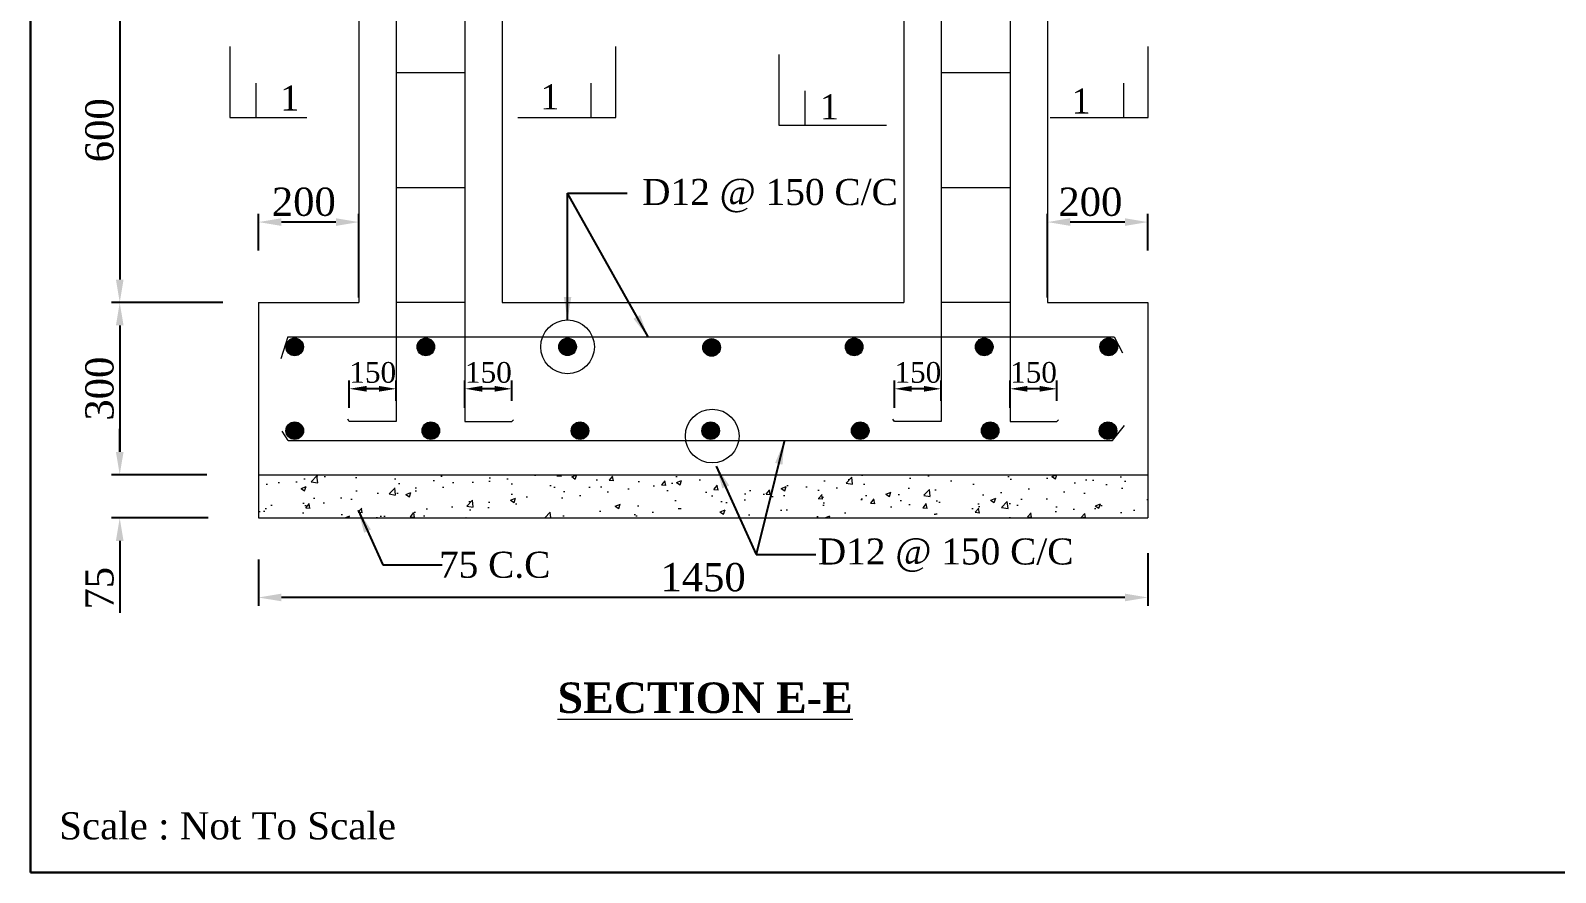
# Model space of a CAD drawing. Header units: metres. Extents: x -1354 to 3686, y -9962 to -7697.
# Drawn here: x 1654.4 to 1720.9, y -9051.4 to -9014.7 of the extents above; entities that cross this region are included whole.
import ezdxf

# ---------------------------------------------------------------- set-up
doc = ezdxf.new("R2010")
doc.units = ezdxf.units.M
doc.layers.add('Blocks', color=11, linetype='Continuous', lineweight=9)
doc.layers.add('LINE', color=7, linetype='Continuous')
doc.styles.get("Standard").update_dxf_attribs({"font": 'times.ttf'})
doc.styles.add('TIMES', font='ARIALN.TTF')
doc.dimstyles.get("Standard").update_dxf_attribs({"dimtxt": 0.5, "dimasz": 0.4075, "dimexe": 0.364, "dimexo": 0.219, "dimgap": 0.09, "dimtad": 0, "dimdec": 0, "dimlfac": 1000, "dimzin": 0, "dimdsep": 46, "dimtxsty": 'Standard', "dimcen": 0.09, "dimadec": 0, "dimazin": 0, "dimtfac": 1, "dimtdec": 0, "dimtofl": 0, "dimtmove": 0, "dimatfit": 3, "dimfxl": 1, "dimtolj": 1, "dimtzin": 0, "dimarcsym": 0})
pattern_1 = [(50, (-280.714, -8512.6778), (2.2773084, -0.1992386), [0.238125, -2.619375]), (355, (-280.714, -8512.6778), (-0.4405353, 2.388208), [0.1905, -2.0955]), (100.451, (-280.5242, -8512.6944), (1.8367813, 2.1889586), [0.202375, -2.226125]), (46.1842, (-280.714, -8512.0428), (3.388488, -0.525529), [0.3571875, -3.9290625]), (96.6356, (-280.4316, -8512.0866), (2.967553, 3.0928194), [0.3035625, -3.3391875]), (351.184, (-280.714, -8512.0428), (2.9675576, 3.092814), [0.28575, -3.14325]), (21, (-280.3965, -8512.2015), (1.895186, -1.278319), [0.238125, -2.619375]), (326, (-280.3965, -8512.2015), (0.7725254, 2.3023496), [0.1905, -2.0955]), (71.4514, (-280.2385, -8512.308), (2.6677061, 1.0240357), [0.202375, -2.226125]), (37.5, (-280.714, -8512.6778), (0.03860754, 1.056938), [0, -2.0701, 0, -2.12725, 0, -2.1034375]), (7.5, (-280.714, -8512.6778), (0.8352458, 1.2522572), [0, -1.21285, 0, -2.022475, 0, -0.8016875]), (327.5, (-281.422, -8512.6778), (1.69488244, -0.0716093), [0, -0.79375, 0, -2.4765, 0, -3.286125]), (317.5, (-281.7395, -8512.6778), (1.8516148, 0.3178311), [0, -1.031875, 0, -1.64465, 0, -2.333625])]

# ---------------------------------------------------------------- blocks, each defined once
blk = doc.blocks.new('*D371')
at = {"layer": 'Blocks', "color": 0, "linetype": 'ByBlock', "lineweight": -2, "ltscale": 0.5}
for p, q in [((1662.8, -9026.547), (1657.949, -9026.547)), ((1658.313, -9027.547), (1658.313, -9033.047)), ((1662.108, -9034.047), (1657.949, -9034.047))]:
    blk.add_line(p, q, dxfattribs=at)
at = {"layer": 'Blocks', "color": 0, "linetype": 'ByBlock', "lineweight": -3, "ltscale": 0.5}
for points in [[(1658.147, -9027.547), (1658.48, -9027.547), (1658.313, -9026.547)], [(1658.147, -9033.047), (1658.48, -9033.047), (1658.313, -9034.047)]]:
    blk.add_solid(points, dxfattribs=at)
at = {"layer": 'Defpoints', "color": 0, "linetype": 'ByBlock', "lineweight": -3, "ltscale": 0.5}
for p in [(1663.019, -9026.547), (1658.313, -9034.047), (1662.327, -9034.047)]:
    blk.add_point(p, dxfattribs=at)
at = {"layer": 'Blocks', "color": 0, "linetype": 'ByBlock', "lineweight": 13, "ltscale": 0.5, "insert": (1657.438, -9030.297), "char_height": 1.23, "attachment_point": 5, "rotation": 90}
blk.add_mtext('\\A1;{\\fTimes New Roman|b0|i0|c0|p18;300}', dxfattribs=at)
blk = doc.blocks.new('*D372')
at = {"layer": 'Blocks', "color": 0, "linetype": 'ByBlock', "lineweight": -2, "ltscale": 0.5}
for p, q in [((1665.592, -9011.547), (1657.949, -9011.547)), ((1658.313, -9012.547), (1658.313, -9025.547)), ((1662.8, -9026.547), (1657.949, -9026.547))]:
    blk.add_line(p, q, dxfattribs=at)
at = {"layer": 'Blocks', "color": 0, "linetype": 'ByBlock', "lineweight": -3, "ltscale": 0.5}
for points in [[(1658.147, -9012.547), (1658.48, -9012.547), (1658.313, -9011.547)], [(1658.147, -9025.547), (1658.48, -9025.547), (1658.313, -9026.547)]]:
    blk.add_solid(points, dxfattribs=at)
at = {"layer": 'Defpoints', "color": 0, "linetype": 'ByBlock', "lineweight": -3, "ltscale": 0.5}
for p in [(1665.811, -9011.547), (1658.313, -9026.547), (1663.019, -9026.547)]:
    blk.add_point(p, dxfattribs=at)
at = {"layer": 'Blocks', "color": 0, "linetype": 'ByBlock', "lineweight": 13, "ltscale": 0.5, "insert": (1657.438, -9019.047), "char_height": 1.23, "attachment_point": 5, "rotation": 90}
blk.add_mtext('\\A1;{\\fTimes New Roman|b0|i0|c0|p18;600}', dxfattribs=at)
blk = doc.blocks.new('*D375')
at = {"layer": 'Blocks', "color": 0, "linetype": 'ByBlock', "lineweight": -2, "ltscale": 0.5}
for p, q in [((1658.313, -9033.047), (1658.313, -9032.047)), ((1661.552, -9034.047), (1657.949, -9034.047)), ((1662.171, -9035.922), (1657.949, -9035.922)), ((1658.313, -9036.922), (1658.313, -9040.051))]:
    blk.add_line(p, q, dxfattribs=at)
at = {"layer": 'Blocks', "color": 0, "linetype": 'ByBlock', "lineweight": -3, "ltscale": 0.5}
for points in [[(1658.147, -9033.047), (1658.48, -9033.047), (1658.313, -9034.047)], [(1658.147, -9036.922), (1658.48, -9036.922), (1658.313, -9035.922)]]:
    blk.add_solid(points, dxfattribs=at)
at = {"layer": 'Defpoints', "color": 0, "linetype": 'ByBlock', "lineweight": -3, "ltscale": 0.5}
for p in [(1661.771, -9034.047), (1658.313, -9035.922), (1662.39, -9035.922)]:
    blk.add_point(p, dxfattribs=at)
at = {"layer": 'Blocks', "color": 0, "linetype": 'ByBlock', "lineweight": 13, "ltscale": 0.5, "insert": (1657.436, -9038.986), "char_height": 1.23, "attachment_point": 5, "rotation": 90}
blk.add_mtext('\\A1;{\\fTimes New Roman|b0|i0|c0|p18;75}', dxfattribs=at)
blk = doc.blocks.new('*D376')
at = {"layer": 'Blocks', "color": 0, "linetype": 'ByBlock', "lineweight": -2, "ltscale": 0.5}
for p, q in [((1664.356, -9037.739), (1664.356, -9039.752)), ((1703.106, -9037.465), (1703.106, -9039.752)), ((1702.106, -9039.388), (1665.356, -9039.388))]:
    blk.add_line(p, q, dxfattribs=at)
at = {"layer": 'Blocks', "color": 0, "linetype": 'ByBlock', "lineweight": -3, "ltscale": 0.5}
for points in [[(1665.356, -9039.221), (1665.356, -9039.554), (1664.356, -9039.388)], [(1702.106, -9039.221), (1702.106, -9039.554), (1703.106, -9039.388)]]:
    blk.add_solid(points, dxfattribs=at)
at = {"layer": 'Defpoints', "color": 0, "linetype": 'ByBlock', "lineweight": -3, "ltscale": 0.5}
for p in [(1664.356, -9037.52), (1703.106, -9037.246), (1664.356, -9039.388)]:
    blk.add_point(p, dxfattribs=at)
at = {"layer": 'Blocks', "color": 0, "linetype": 'ByBlock', "lineweight": 13, "ltscale": 0.5, "insert": (1683.731, -9038.512), "char_height": 1.23, "attachment_point": 5}
blk.add_mtext('\\A1;1450', dxfattribs=at)
blk = doc.blocks.new('*D377')
at = {"layer": 'Blocks', "color": 0, "linetype": 'ByBlock', "lineweight": -2, "ltscale": 0.5}
for p, q in [((1664.356, -9024.285), (1664.356, -9022.681)), ((1667.731, -9023.045), (1665.356, -9023.045)), ((1668.731, -9026.328), (1668.731, -9022.681))]:
    blk.add_line(p, q, dxfattribs=at)
at = {"layer": 'Blocks', "color": 0, "linetype": 'ByBlock', "lineweight": -3, "ltscale": 0.5}
for points in [[(1665.356, -9022.878), (1665.356, -9023.212), (1664.356, -9023.045)], [(1667.731, -9022.878), (1667.731, -9023.212), (1668.731, -9023.045)]]:
    blk.add_solid(points, dxfattribs=at)
at = {"layer": 'Defpoints', "color": 0, "linetype": 'ByBlock', "lineweight": -3, "ltscale": 0.5}
for p in [(1664.356, -9023.045), (1664.356, -9024.504), (1668.731, -9026.547)]:
    blk.add_point(p, dxfattribs=at)
at = {"layer": 'Blocks', "color": 0, "linetype": 'ByBlock', "lineweight": 13, "ltscale": 0.5, "insert": (1666.334, -9022.169), "char_height": 1.23, "attachment_point": 5}
blk.add_mtext('\\A1;{\\fTimes New Roman|b0|i0|c0|p18;200}', dxfattribs=at)
blk = doc.blocks.new('*D378')
at = {"layer": 'Blocks', "color": 0, "linetype": 'ByBlock', "lineweight": -2, "ltscale": 0.5}
for p, q in [((1698.731, -9026.328), (1698.731, -9022.681)), ((1702.106, -9023.045), (1699.731, -9023.045)), ((1703.106, -9024.285), (1703.106, -9022.681))]:
    blk.add_line(p, q, dxfattribs=at)
at = {"layer": 'Blocks', "color": 0, "linetype": 'ByBlock', "lineweight": -3, "ltscale": 0.5}
for points in [[(1699.731, -9022.878), (1699.731, -9023.212), (1698.731, -9023.045)], [(1702.106, -9022.878), (1702.106, -9023.212), (1703.106, -9023.045)]]:
    blk.add_solid(points, dxfattribs=at)
at = {"layer": 'Defpoints', "color": 0, "linetype": 'ByBlock', "lineweight": -3, "ltscale": 0.5}
for p in [(1698.731, -9023.045), (1703.106, -9024.504), (1698.731, -9026.547)]:
    blk.add_point(p, dxfattribs=at)
at = {"layer": 'Blocks', "color": 0, "linetype": 'ByBlock', "lineweight": 13, "ltscale": 0.5, "insert": (1700.606, -9022.169), "char_height": 1.23, "attachment_point": 5}
blk.add_mtext('\\A1;{\\fTimes New Roman|b0|i0|c0|p18;200}', dxfattribs=at)
blk = doc.blocks.new('*D392')
at = {"layer": 'Blocks', "color": 0, "linetype": 'ByBlock', "lineweight": -2, "ltscale": 0.5}
for p, q in [((1697.106, -9031.134), (1697.106, -9029.939)), ((1698.395, -9030.303), (1697.856, -9030.303)), ((1699.145, -9030.829), (1699.145, -9029.939))]:
    blk.add_line(p, q, dxfattribs=at)
at = {"layer": 'Blocks', "color": 0, "linetype": 'ByBlock', "lineweight": -3, "ltscale": 0.5}
for points in [[(1697.856, -9030.178), (1697.856, -9030.428), (1697.106, -9030.303)], [(1698.395, -9030.178), (1698.395, -9030.428), (1699.145, -9030.303)]]:
    blk.add_solid(points, dxfattribs=at)
at = {"layer": 'Defpoints', "color": 0, "linetype": 'ByBlock', "lineweight": -3, "ltscale": 0.5}
for p in [(1697.106, -9030.303), (1699.145, -9031.048), (1697.106, -9031.353)]:
    blk.add_point(p, dxfattribs=at)
at = {"layer": 'Blocks', "color": 0, "linetype": 'ByBlock', "lineweight": 13, "ltscale": 0.5, "insert": (1698.126, -9029.596), "char_height": 0.9, "attachment_point": 5}
blk.add_mtext('\\A1;150', dxfattribs=at)
blk = doc.blocks.new('*D393')
at = {"layer": 'Blocks', "color": 0, "linetype": 'ByBlock', "lineweight": -2, "ltscale": 0.5}
for p, q in [((1692.067, -9031.134), (1692.067, -9029.939)), ((1693.356, -9030.303), (1692.817, -9030.303)), ((1694.106, -9030.829), (1694.106, -9029.939))]:
    blk.add_line(p, q, dxfattribs=at)
at = {"layer": 'Blocks', "color": 0, "linetype": 'ByBlock', "lineweight": -3, "ltscale": 0.5}
for points in [[(1692.817, -9030.178), (1692.817, -9030.428), (1692.067, -9030.303)], [(1693.356, -9030.178), (1693.356, -9030.428), (1694.106, -9030.303)]]:
    blk.add_solid(points, dxfattribs=at)
at = {"layer": 'Defpoints', "color": 0, "linetype": 'ByBlock', "lineweight": -3, "ltscale": 0.5}
for p in [(1692.067, -9030.303), (1694.106, -9031.048), (1692.067, -9031.353)]:
    blk.add_point(p, dxfattribs=at)
at = {"layer": 'Blocks', "color": 0, "linetype": 'ByBlock', "lineweight": 13, "ltscale": 0.5, "insert": (1693.087, -9029.596), "char_height": 0.9, "attachment_point": 5}
blk.add_mtext('\\A1;150', dxfattribs=at)
blk = doc.blocks.new('*D394')
at = {"layer": 'Blocks', "color": 0, "linetype": 'ByBlock', "lineweight": -2, "ltscale": 0.5}
for p, q in [((1673.356, -9031.134), (1673.356, -9029.939)), ((1674.645, -9030.303), (1674.106, -9030.303)), ((1675.395, -9030.829), (1675.395, -9029.939))]:
    blk.add_line(p, q, dxfattribs=at)
at = {"layer": 'Blocks', "color": 0, "linetype": 'ByBlock', "lineweight": -3, "ltscale": 0.5}
for points in [[(1674.106, -9030.178), (1674.106, -9030.428), (1673.356, -9030.303)], [(1674.645, -9030.178), (1674.645, -9030.428), (1675.395, -9030.303)]]:
    blk.add_solid(points, dxfattribs=at)
at = {"layer": 'Defpoints', "color": 0, "linetype": 'ByBlock', "lineweight": -3, "ltscale": 0.5}
for p in [(1673.356, -9030.303), (1675.395, -9031.048), (1673.356, -9031.353)]:
    blk.add_point(p, dxfattribs=at)
at = {"layer": 'Blocks', "color": 0, "linetype": 'ByBlock', "lineweight": 13, "ltscale": 0.5, "insert": (1674.376, -9029.596), "char_height": 0.9, "attachment_point": 5}
blk.add_mtext('\\A1;150', dxfattribs=at)
blk = doc.blocks.new('*D395')
at = {"layer": 'Blocks', "color": 0, "linetype": 'ByBlock', "lineweight": -2, "ltscale": 0.5}
for p, q in [((1668.317, -9031.134), (1668.317, -9029.939)), ((1669.606, -9030.303), (1669.067, -9030.303)), ((1670.356, -9030.829), (1670.356, -9029.939))]:
    blk.add_line(p, q, dxfattribs=at)
at = {"layer": 'Blocks', "color": 0, "linetype": 'ByBlock', "lineweight": -3, "ltscale": 0.5}
for points in [[(1669.067, -9030.178), (1669.067, -9030.428), (1668.317, -9030.303)], [(1669.606, -9030.178), (1669.606, -9030.428), (1670.356, -9030.303)]]:
    blk.add_solid(points, dxfattribs=at)
at = {"layer": 'Defpoints', "color": 0, "linetype": 'ByBlock', "lineweight": -3, "ltscale": 0.5}
for p in [(1668.317, -9030.303), (1670.356, -9031.048), (1668.317, -9031.353)]:
    blk.add_point(p, dxfattribs=at)
at = {"layer": 'Blocks', "color": 0, "linetype": 'ByBlock', "lineweight": 13, "ltscale": 0.5, "insert": (1669.337, -9029.596), "char_height": 0.9, "attachment_point": 5}
blk.add_mtext('\\A1;150', dxfattribs=at)
blk = doc.blocks.new('*D244')
at = {"layer": 'Blocks', "color": 0, "linetype": 'ByBlock', "lineweight": -2, "ltscale": 0.5}
for p, q in [((1662.8, -9026.547), (1657.949, -9026.547)), ((1658.313, -9027.547), (1658.313, -9033.047)), ((1662.108, -9034.047), (1657.949, -9034.047))]:
    blk.add_line(p, q, dxfattribs=at)
at = {"layer": 'Blocks', "color": 0, "linetype": 'ByBlock', "lineweight": -3, "ltscale": 0.5}
for points in [[(1658.147, -9027.547), (1658.48, -9027.547), (1658.313, -9026.547)], [(1658.147, -9033.047), (1658.48, -9033.047), (1658.313, -9034.047)]]:
    blk.add_solid(points, dxfattribs=at)
at = {"layer": 'Defpoints', "color": 0, "linetype": 'ByBlock', "lineweight": -3, "ltscale": 0.5}
for p in [(1663.019, -9026.547), (1658.313, -9034.047), (1662.327, -9034.047)]:
    blk.add_point(p, dxfattribs=at)
at = {"layer": 'Blocks', "color": 0, "linetype": 'ByBlock', "lineweight": 13, "ltscale": 0.5, "insert": (1657.438, -9030.297), "char_height": 1.23, "attachment_point": 5, "rotation": 90}
blk.add_mtext('\\A1;{\\fTimes New Roman|b0|i0|c0|p18;300}', dxfattribs=at)
blk = doc.blocks.new('*D245')
at = {"layer": 'Blocks', "color": 0, "linetype": 'ByBlock', "lineweight": -2, "ltscale": 0.5}
for p, q in [((1665.592, -9011.547), (1657.949, -9011.547)), ((1658.313, -9012.547), (1658.313, -9025.547)), ((1662.8, -9026.547), (1657.949, -9026.547))]:
    blk.add_line(p, q, dxfattribs=at)
at = {"layer": 'Blocks', "color": 0, "linetype": 'ByBlock', "lineweight": -3, "ltscale": 0.5}
for points in [[(1658.147, -9012.547), (1658.48, -9012.547), (1658.313, -9011.547)], [(1658.147, -9025.547), (1658.48, -9025.547), (1658.313, -9026.547)]]:
    blk.add_solid(points, dxfattribs=at)
at = {"layer": 'Defpoints', "color": 0, "linetype": 'ByBlock', "lineweight": -3, "ltscale": 0.5}
for p in [(1665.811, -9011.547), (1658.313, -9026.547), (1663.019, -9026.547)]:
    blk.add_point(p, dxfattribs=at)
at = {"layer": 'Blocks', "color": 0, "linetype": 'ByBlock', "lineweight": 13, "ltscale": 0.5, "insert": (1657.438, -9019.047), "char_height": 1.23, "attachment_point": 5, "rotation": 90}
blk.add_mtext('\\A1;{\\fTimes New Roman|b0|i0|c0|p18;600}', dxfattribs=at)
blk = doc.blocks.new('*D248')
at = {"layer": 'Blocks', "color": 0, "linetype": 'ByBlock', "lineweight": -2, "ltscale": 0.5}
for p, q in [((1658.313, -9033.047), (1658.313, -9032.047)), ((1661.552, -9034.047), (1657.949, -9034.047)), ((1662.171, -9035.922), (1657.949, -9035.922)), ((1658.313, -9036.922), (1658.313, -9040.051))]:
    blk.add_line(p, q, dxfattribs=at)
at = {"layer": 'Blocks', "color": 0, "linetype": 'ByBlock', "lineweight": -3, "ltscale": 0.5}
for points in [[(1658.147, -9033.047), (1658.48, -9033.047), (1658.313, -9034.047)], [(1658.147, -9036.922), (1658.48, -9036.922), (1658.313, -9035.922)]]:
    blk.add_solid(points, dxfattribs=at)
at = {"layer": 'Defpoints', "color": 0, "linetype": 'ByBlock', "lineweight": -3, "ltscale": 0.5}
for p in [(1661.771, -9034.047), (1658.313, -9035.922), (1662.39, -9035.922)]:
    blk.add_point(p, dxfattribs=at)
at = {"layer": 'Blocks', "color": 0, "linetype": 'ByBlock', "lineweight": 13, "ltscale": 0.5, "insert": (1657.436, -9038.986), "char_height": 1.23, "attachment_point": 5, "rotation": 90}
blk.add_mtext('\\A1;{\\fTimes New Roman|b0|i0|c0|p18;75}', dxfattribs=at)
blk = doc.blocks.new('*D249')
at = {"layer": 'Blocks', "color": 0, "linetype": 'ByBlock', "lineweight": -2, "ltscale": 0.5}
for p, q in [((1664.356, -9037.739), (1664.356, -9039.752)), ((1703.106, -9037.465), (1703.106, -9039.752)), ((1702.106, -9039.388), (1665.356, -9039.388))]:
    blk.add_line(p, q, dxfattribs=at)
at = {"layer": 'Blocks', "color": 0, "linetype": 'ByBlock', "lineweight": -3, "ltscale": 0.5}
for points in [[(1665.356, -9039.221), (1665.356, -9039.554), (1664.356, -9039.388)], [(1702.106, -9039.221), (1702.106, -9039.554), (1703.106, -9039.388)]]:
    blk.add_solid(points, dxfattribs=at)
at = {"layer": 'Defpoints', "color": 0, "linetype": 'ByBlock', "lineweight": -3, "ltscale": 0.5}
for p in [(1664.356, -9037.52), (1703.106, -9037.246), (1664.356, -9039.388)]:
    blk.add_point(p, dxfattribs=at)
at = {"layer": 'Blocks', "color": 0, "linetype": 'ByBlock', "lineweight": 13, "ltscale": 0.5, "insert": (1683.731, -9038.512), "char_height": 1.23, "attachment_point": 5}
blk.add_mtext('\\A1;1450', dxfattribs=at)
blk = doc.blocks.new('*D250')
at = {"layer": 'Blocks', "color": 0, "linetype": 'ByBlock', "lineweight": -2, "ltscale": 0.5}
for p, q in [((1664.356, -9024.285), (1664.356, -9022.681)), ((1667.731, -9023.045), (1665.356, -9023.045)), ((1668.731, -9026.328), (1668.731, -9022.681))]:
    blk.add_line(p, q, dxfattribs=at)
at = {"layer": 'Blocks', "color": 0, "linetype": 'ByBlock', "lineweight": -3, "ltscale": 0.5}
for points in [[(1665.356, -9022.878), (1665.356, -9023.212), (1664.356, -9023.045)], [(1667.731, -9022.878), (1667.731, -9023.212), (1668.731, -9023.045)]]:
    blk.add_solid(points, dxfattribs=at)
at = {"layer": 'Defpoints', "color": 0, "linetype": 'ByBlock', "lineweight": -3, "ltscale": 0.5}
for p in [(1664.356, -9023.045), (1664.356, -9024.504), (1668.731, -9026.547)]:
    blk.add_point(p, dxfattribs=at)
at = {"layer": 'Blocks', "color": 0, "linetype": 'ByBlock', "lineweight": 13, "ltscale": 0.5, "insert": (1666.334, -9022.169), "char_height": 1.23, "attachment_point": 5}
blk.add_mtext('\\A1;{\\fTimes New Roman|b0|i0|c0|p18;200}', dxfattribs=at)
blk = doc.blocks.new('*D251')
at = {"layer": 'Blocks', "color": 0, "linetype": 'ByBlock', "lineweight": -2, "ltscale": 0.5}
for p, q in [((1698.731, -9026.328), (1698.731, -9022.681)), ((1702.106, -9023.045), (1699.731, -9023.045)), ((1703.106, -9024.285), (1703.106, -9022.681))]:
    blk.add_line(p, q, dxfattribs=at)
at = {"layer": 'Blocks', "color": 0, "linetype": 'ByBlock', "lineweight": -3, "ltscale": 0.5}
for points in [[(1699.731, -9022.878), (1699.731, -9023.212), (1698.731, -9023.045)], [(1702.106, -9022.878), (1702.106, -9023.212), (1703.106, -9023.045)]]:
    blk.add_solid(points, dxfattribs=at)
at = {"layer": 'Defpoints', "color": 0, "linetype": 'ByBlock', "lineweight": -3, "ltscale": 0.5}
for p in [(1698.731, -9023.045), (1703.106, -9024.504), (1698.731, -9026.547)]:
    blk.add_point(p, dxfattribs=at)
at = {"layer": 'Blocks', "color": 0, "linetype": 'ByBlock', "lineweight": 13, "ltscale": 0.5, "insert": (1700.606, -9022.169), "char_height": 1.23, "attachment_point": 5}
blk.add_mtext('\\A1;{\\fTimes New Roman|b0|i0|c0|p18;200}', dxfattribs=at)
blk = doc.blocks.new('*D266')
at = {"layer": 'Blocks', "color": 0, "linetype": 'ByBlock', "lineweight": -2, "ltscale": 0.5}
for p, q in [((1697.106, -9031.134), (1697.106, -9029.939)), ((1698.395, -9030.303), (1697.856, -9030.303)), ((1699.145, -9030.829), (1699.145, -9029.939))]:
    blk.add_line(p, q, dxfattribs=at)
at = {"layer": 'Blocks', "color": 0, "linetype": 'ByBlock', "lineweight": -3, "ltscale": 0.5}
for points in [[(1697.856, -9030.178), (1697.856, -9030.428), (1697.106, -9030.303)], [(1698.395, -9030.178), (1698.395, -9030.428), (1699.145, -9030.303)]]:
    blk.add_solid(points, dxfattribs=at)
at = {"layer": 'Defpoints', "color": 0, "linetype": 'ByBlock', "lineweight": -3, "ltscale": 0.5}
for p in [(1697.106, -9030.303), (1699.145, -9031.048), (1697.106, -9031.353)]:
    blk.add_point(p, dxfattribs=at)
at = {"layer": 'Blocks', "color": 0, "linetype": 'ByBlock', "lineweight": 13, "ltscale": 0.5, "insert": (1698.126, -9029.596), "char_height": 0.9, "attachment_point": 5}
blk.add_mtext('\\A1;150', dxfattribs=at)
blk = doc.blocks.new('*D267')
at = {"layer": 'Blocks', "color": 0, "linetype": 'ByBlock', "lineweight": -2, "ltscale": 0.5}
for p, q in [((1692.067, -9031.134), (1692.067, -9029.939)), ((1693.356, -9030.303), (1692.817, -9030.303)), ((1694.106, -9030.829), (1694.106, -9029.939))]:
    blk.add_line(p, q, dxfattribs=at)
at = {"layer": 'Blocks', "color": 0, "linetype": 'ByBlock', "lineweight": -3, "ltscale": 0.5}
for points in [[(1692.817, -9030.178), (1692.817, -9030.428), (1692.067, -9030.303)], [(1693.356, -9030.178), (1693.356, -9030.428), (1694.106, -9030.303)]]:
    blk.add_solid(points, dxfattribs=at)
at = {"layer": 'Defpoints', "color": 0, "linetype": 'ByBlock', "lineweight": -3, "ltscale": 0.5}
for p in [(1692.067, -9030.303), (1694.106, -9031.048), (1692.067, -9031.353)]:
    blk.add_point(p, dxfattribs=at)
at = {"layer": 'Blocks', "color": 0, "linetype": 'ByBlock', "lineweight": 13, "ltscale": 0.5, "insert": (1693.087, -9029.596), "char_height": 0.9, "attachment_point": 5}
blk.add_mtext('\\A1;150', dxfattribs=at)
blk = doc.blocks.new('*D268')
at = {"layer": 'Blocks', "color": 0, "linetype": 'ByBlock', "lineweight": -2, "ltscale": 0.5}
for p, q in [((1673.356, -9031.134), (1673.356, -9029.939)), ((1674.645, -9030.303), (1674.106, -9030.303)), ((1675.395, -9030.829), (1675.395, -9029.939))]:
    blk.add_line(p, q, dxfattribs=at)
at = {"layer": 'Blocks', "color": 0, "linetype": 'ByBlock', "lineweight": -3, "ltscale": 0.5}
for points in [[(1674.106, -9030.178), (1674.106, -9030.428), (1673.356, -9030.303)], [(1674.645, -9030.178), (1674.645, -9030.428), (1675.395, -9030.303)]]:
    blk.add_solid(points, dxfattribs=at)
at = {"layer": 'Defpoints', "color": 0, "linetype": 'ByBlock', "lineweight": -3, "ltscale": 0.5}
for p in [(1673.356, -9030.303), (1675.395, -9031.048), (1673.356, -9031.353)]:
    blk.add_point(p, dxfattribs=at)
at = {"layer": 'Blocks', "color": 0, "linetype": 'ByBlock', "lineweight": 13, "ltscale": 0.5, "insert": (1674.376, -9029.596), "char_height": 0.9, "attachment_point": 5}
blk.add_mtext('\\A1;150', dxfattribs=at)
blk = doc.blocks.new('*D269')
at = {"layer": 'Blocks', "color": 0, "linetype": 'ByBlock', "lineweight": -2, "ltscale": 0.5}
for p, q in [((1668.317, -9031.134), (1668.317, -9029.939)), ((1669.606, -9030.303), (1669.067, -9030.303)), ((1670.356, -9030.829), (1670.356, -9029.939))]:
    blk.add_line(p, q, dxfattribs=at)
at = {"layer": 'Blocks', "color": 0, "linetype": 'ByBlock', "lineweight": -3, "ltscale": 0.5}
for points in [[(1669.067, -9030.178), (1669.067, -9030.428), (1668.317, -9030.303)], [(1669.606, -9030.178), (1669.606, -9030.428), (1670.356, -9030.303)]]:
    blk.add_solid(points, dxfattribs=at)
at = {"layer": 'Defpoints', "color": 0, "linetype": 'ByBlock', "lineweight": -3, "ltscale": 0.5}
for p in [(1668.317, -9030.303), (1670.356, -9031.048), (1668.317, -9031.353)]:
    blk.add_point(p, dxfattribs=at)
at = {"layer": 'Blocks', "color": 0, "linetype": 'ByBlock', "lineweight": 13, "ltscale": 0.5, "insert": (1669.337, -9029.596), "char_height": 0.9, "attachment_point": 5}
blk.add_mtext('\\A1;150', dxfattribs=at)

msp = doc.modelspace()

# ---------------------------------------------------------------- hatches: boundary and pattern name
at = {"layer": 'Blocks', "linetype": 'ByBlock', "lineweight": 13, "ltscale": 0.5}
for points in [[(1666.317551, -9028.479053, 1), (1665.552197, -9028.479053, 1)], [(1666.317551, -9028.479053, 1), (1665.552197, -9028.479053, 1)], [(1672.032997, -9028.479053, 1), (1671.267644, -9028.479053, 1)], [(1672.032997, -9028.479053, 1), (1671.267644, -9028.479053, 1)], [(1678.207565, -9028.477289, 1), (1677.442212, -9028.477289, 1)], [(1678.207565, -9028.477289, 1), (1677.442212, -9028.477289, 1)], [(1683.718398, -9028.502666, 1), (1684.483752, -9028.502666, 1)], [(1683.718398, -9028.502666, 1), (1684.483752, -9028.502666, 1)], [(1690.695356, -9028.479053, 1), (1689.930002, -9028.479053, 1)], [(1690.695356, -9028.479053, 1), (1689.930002, -9028.479053, 1)], [(1696.36174, -9028.479053, 1), (1695.596386, -9028.479053, 1)], [(1696.36174, -9028.479053, 1), (1695.596386, -9028.479053, 1)], [(1701.786893, -9028.479053, 1), (1701.021539, -9028.479053, 1)], [(1701.786893, -9028.479053, 1), (1701.021539, -9028.479053, 1)], [(1666.321137, -9032.126602, 1), (1665.555783, -9032.126602, 1)], [(1666.321137, -9032.126602, 1), (1665.555783, -9032.126602, 1)], [(1672.249527, -9032.126602, 1), (1671.484174, -9032.126602, 1)], [(1672.249527, -9032.126602, 1), (1671.484174, -9032.126602, 1)], [(1678.752539, -9032.126602, 1), (1677.987185, -9032.126602, 1)], [(1678.752539, -9032.126602, 1), (1677.987185, -9032.126602, 1)], [(1684.443129, -9032.126602, 1), (1683.677775, -9032.126602, 1)], [(1684.443129, -9032.126602, 1), (1683.677775, -9032.126602, 1)], [(1690.959063, -9032.126602, 1), (1690.193709, -9032.126602, 1)], [(1690.959063, -9032.126602, 1), (1690.193709, -9032.126602, 1)], [(1696.622417, -9032.126602, 1), (1695.857063, -9032.126602, 1)], [(1696.622417, -9032.126602, 1), (1695.857063, -9032.126602, 1)], [(1701.753999, -9032.126602, 1), (1700.988645, -9032.126602, 1)], [(1701.753999, -9032.126602, 1), (1700.988645, -9032.126602, 1)]]:
    msp.add_hatch(color=0, dxfattribs=at).paths.add_polyline_path(points)
h = msp.add_hatch(dxfattribs=at)
h.set_pattern_fill('AR-CONC', color=0, scale=0.0125, style=0)
h.set_pattern_definition(pattern_1)
h.paths.add_polyline_path([(1703.10642, -9034.046615), (1664.35642, -9034.046615), (1664.35642, -9035.921615), (1703.10642, -9035.921615)])
h = msp.add_hatch(dxfattribs=at)
h.set_pattern_fill('AR-CONC', color=0, scale=0.0125, style=0)
h.set_pattern_definition(pattern_1)
h.paths.add_polyline_path([(1703.10642, -9034.046615), (1664.35642, -9034.046615), (1664.35642, -9035.921615), (1703.10642, -9035.921615)])

# ---------------------------------------------------------------- linework, layer by layer
at = {"layer": 'Blocks', "color": 0, "linetype": 'ByBlock', "lineweight": 13, "ltscale": 0.5}
for p, q in [((1673.35642, -8988.554558), (1673.35642, -9031.730989)), ((1673.35642, -8988.554558), (1673.35642, -9031.730989)), ((1697.10642, -8988.554558), (1697.10642, -9031.730989)), ((1697.10642, -8988.554558), (1697.10642, -9031.730989)), ((1670.35642, -8988.612414), (1670.35642, -9031.730989)), ((1670.35642, -8988.612414), (1670.35642, -9031.730989)), ((1694.10642, -8988.612414), (1694.10642, -9031.730989)), ((1694.10642, -8988.612414), (1694.10642, -9031.730989)), ((1668.73142, -9011.546615), (1668.73142, -9026.546615)), ((1668.73142, -9011.546615), (1668.73142, -9026.546615)), ((1674.98142, -9011.546615), (1674.98142, -9026.546615)), ((1674.98142, -9011.546615), (1674.98142, -9026.546615)), ((1692.48142, -9011.546615), (1692.48142, -9026.546615)), ((1692.48142, -9011.546615), (1692.48142, -9026.546615)), ((1698.73142, -9011.546615), (1698.73142, -9026.546615)), ((1698.73142, -9011.546615), (1698.73142, -9026.546615)), ((1663.117522, -9015.40723), (1663.117522, -9018.485111)), ((1663.117522, -9015.40723), (1663.117522, -9018.485111)), ((1679.925985, -9018.485111), (1679.925985, -9015.40723)), ((1679.925985, -9018.485111), (1679.925985, -9015.40723)), ((1687.026864, -9015.743128), (1687.026864, -9018.821008)), ((1687.026864, -9015.743128), (1687.026864, -9018.821008)), ((1703.124973, -9018.485111), (1703.124973, -9015.40723)), ((1703.124973, -9018.485111), (1703.124973, -9015.40723)), ((1664.262992, -9018.485111), (1664.262992, -9016.993101)), ((1664.262992, -9018.485111), (1664.262992, -9016.993101)), ((1670.35642, -9016.536826), (1673.35642, -9016.536826)), ((1670.35642, -9016.536826), (1673.35642, -9016.536826)), ((1678.841975, -9016.993101), (1678.841975, -9018.485111)), ((1678.841975, -9016.993101), (1678.841975, -9018.485111)), ((1694.10642, -9016.536826), (1697.10642, -9016.536826)), ((1694.10642, -9016.536826), (1697.10642, -9016.536826)), ((1702.040963, -9016.993101), (1702.040963, -9018.485111)), ((1702.040963, -9016.993101), (1702.040963, -9018.485111)), ((1688.172333, -9018.821008), (1688.172333, -9017.328999)), ((1688.172333, -9018.821008), (1688.172333, -9017.328999)), ((1663.117522, -9018.485111), (1666.465421, -9018.485111)), ((1663.117522, -9018.485111), (1666.465421, -9018.485111)), ((1675.660029, -9018.485111), (1679.925985, -9018.485111)), ((1675.660029, -9018.485111), (1679.925985, -9018.485111)), ((1687.026864, -9018.821008), (1691.725479, -9018.821008)), ((1687.026864, -9018.821008), (1691.725479, -9018.821008)), ((1698.859016, -9018.485111), (1703.124973, -9018.485111)), ((1698.859016, -9018.485111), (1703.124973, -9018.485111)), ((1670.35642, -9021.536826), (1673.35642, -9021.536826)), ((1670.35642, -9021.536826), (1673.35642, -9021.536826)), ((1694.10642, -9021.536826), (1697.10642, -9021.536826)), ((1694.10642, -9021.536826), (1697.10642, -9021.536826)), ((1664.35642, -9026.546615), (1664.35642, -9035.921615)), ((1664.35642, -9026.546615), (1668.73142, -9026.546615)), ((1664.35642, -9026.546615), (1664.35642, -9035.921615)), ((1664.35642, -9026.546615), (1668.73142, -9026.546615)), ((1670.35642, -9026.536826), (1673.35642, -9026.536826)), ((1670.35642, -9026.536826), (1673.35642, -9026.536826)), ((1674.98142, -9026.546615), (1692.48142, -9026.546615)), ((1674.98142, -9026.546615), (1692.48142, -9026.546615)), ((1694.10642, -9026.536826), (1697.10642, -9026.536826)), ((1694.10642, -9026.536826), (1697.10642, -9026.536826)), ((1698.73142, -9026.546615), (1703.10642, -9026.546615)), ((1698.73142, -9026.546615), (1703.10642, -9026.546615)), ((1703.10642, -9026.546615), (1703.10642, -9035.921615)), ((1703.10642, -9026.546615), (1703.10642, -9035.921615)), ((1665.632956, -9028.046615), (1665.327329, -9028.993365)), ((1665.632956, -9028.046615), (1665.327329, -9028.993365)), ((1665.632956, -9028.046615), (1701.635524, -9028.046615)), ((1665.632956, -9028.046615), (1701.635524, -9028.046615)), ((1701.635524, -9028.046615), (1702.002765, -9028.740209)), ((1701.635524, -9028.046615), (1702.002765, -9028.740209)), ((1668.315695, -9031.730989), (1668.247373, -9031.626305)), ((1668.315695, -9031.730989), (1668.247373, -9031.626305)), ((1670.35642, -9031.730989), (1668.315695, -9031.730989)), ((1670.35642, -9031.730989), (1668.315695, -9031.730989)), ((1670.35642, -9031.730989), (1669.379544, -9031.730989)), ((1670.35642, -9031.730989), (1669.379544, -9031.730989)), ((1673.35642, -9031.730989), (1674.551326, -9031.730989)), ((1673.35642, -9031.730989), (1675.395359, -9031.730989)), ((1673.35642, -9031.730989), (1674.551326, -9031.730989)), ((1673.35642, -9031.730989), (1675.395359, -9031.730989)), ((1675.395359, -9031.730989), (1675.468103, -9031.649093)), ((1675.395359, -9031.730989), (1675.468103, -9031.649093)), ((1692.065695, -9031.730989), (1691.997373, -9031.626305)), ((1692.065695, -9031.730989), (1691.997373, -9031.626305)), ((1694.10642, -9031.730989), (1692.065695, -9031.730989)), ((1694.10642, -9031.730989), (1692.065695, -9031.730989)), ((1697.10642, -9031.730989), (1699.145359, -9031.730989)), ((1697.10642, -9031.730989), (1699.145359, -9031.730989)), ((1699.145359, -9031.730989), (1699.218103, -9031.649093)), ((1699.145359, -9031.730989), (1699.218103, -9031.649093)), ((1665.65234, -9032.546615), (1665.39627, -9032.144982)), ((1665.65234, -9032.546615), (1665.39627, -9032.144982)), ((1701.573106, -9032.546615), (1702.096067, -9031.907854)), ((1701.573106, -9032.546615), (1702.096067, -9031.907854)), ((1665.65234, -9032.546615), (1701.573106, -9032.546615)), ((1665.65234, -9032.546615), (1701.573106, -9032.546615)), ((1664.35642, -9034.046615), (1703.10642, -9034.046615)), ((1664.35642, -9034.046615), (1703.10642, -9034.046615)), ((1664.35642, -9035.921615), (1703.10642, -9035.921615)), ((1664.35642, -9035.921615), (1703.10642, -9035.921615))]:
    msp.add_line(p, q, dxfattribs=at)
for centre, radius in [((1677.824889, -9028.477289), 1.170098), ((1677.824889, -9028.477289), 1.170098), ((1665.934874, -9028.479053), 0.382677), ((1665.934874, -9028.479053), 0.382677), ((1671.65032, -9028.479053), 0.382677), ((1671.65032, -9028.479053), 0.382677), ((1677.824889, -9028.477289), 0.382677), ((1677.824889, -9028.477289), 0.382677), ((1684.101075, -9028.502666), 0.382677), ((1684.101075, -9028.502666), 0.382677), ((1690.312679, -9028.479053), 0.382677), ((1690.312679, -9028.479053), 0.382677), ((1695.979063, -9028.479053), 0.382677), ((1695.979063, -9028.479053), 0.382677), ((1701.404216, -9028.479053), 0.382677), ((1701.404216, -9028.479053), 0.382677), ((1665.93846, -9032.126602), 0.382677), ((1665.93846, -9032.126602), 0.382677), ((1671.866851, -9032.126602), 0.382677), ((1671.866851, -9032.126602), 0.382677), ((1678.369862, -9032.126602), 0.382677), ((1678.369862, -9032.126602), 0.382677), ((1684.127816, -9032.359213), 1.170098), ((1684.127816, -9032.359213), 1.170098), ((1684.060452, -9032.126602), 0.382677), ((1684.060452, -9032.126602), 0.382677), ((1690.576386, -9032.126602), 0.382677), ((1690.576386, -9032.126602), 0.382677), ((1696.23974, -9032.126602), 0.382677), ((1696.23974, -9032.126602), 0.382677), ((1701.371322, -9032.126602), 0.382677), ((1701.371322, -9032.126602), 0.382677)]:
    msp.add_circle(centre, radius, dxfattribs=at)
at = {"layer": 'LINE', "color": 1, "linetype": 'ByBlock', "lineweight": 30, "ltscale": 0.5}
msp.add_lwpolyline([(1654.42551, -9051.358903), (1654.42551, -8933.44541), (1821.171863, -8933.44541), (1821.171863, -9051.358903), (1654.42551, -9051.358903)], close=True, dxfattribs=at)
msp.add_lwpolyline([(1654.42551, -9051.358903), (1654.42551, -8933.44541), (1821.171863, -8933.44541), (1821.171863, -9051.358903), (1654.42551, -9051.358903)], close=True, dxfattribs=at)

# ---------------------------------------------------------------- texts
at = {"layer": 'Blocks', "color": 0, "linetype": 'ByBlock', "lineweight": 13, "ltscale": 0.5, "char_height": 1.09305, "width": 2.32546388, "attachment_point": 1, "style": 'TIMES'}
for insert in [(1665.31333, -9017.096634), (1665.31333, -9017.096634), (1676.644816, -9017.047393), (1676.644816, -9017.047393), (1688.817119, -9017.480785), (1688.817119, -9017.480785), (1699.784198, -9017.226283), (1699.784198, -9017.226283)]:
    msp.add_mtext('{\\fTimes New Roman|b0|i0|c0|p18;1}', dxfattribs=dict(at, insert=insert))
at = {"layer": 'Blocks', "color": 0, "linetype": 'ByBlock', "lineweight": 13, "ltscale": 0.5}
for s, insert, char_height, width, attachment_point in [('D12 @ 150 C/C', (1686.643397, -9022.630532), 1.133963, 47.12507366, 8), ('D12 @ 150 C/C', (1686.643397, -9022.630532), 1.133963, 47.12507366, 8), ('D12 @ 150 C/C', (1694.298594, -9038.280277), 1.133963, 47.12507366, 8), ('D12 @ 150 C/C', (1694.298594, -9038.280277), 1.133963, 47.12507366, 8), ('{\\fTimes New Roman|b0|i0|c0|p18;75 C.C}', (1674.650504, -9038.553764), 1.133963, 47.12507366, 8), ('{\\fTimes New Roman|b0|i0|c0|p18;75 C.C}', (1674.650504, -9038.553764), 1.133963, 47.12507366, 8), ('{\\fTimes New Roman|b1|i0|c0|p18;\\L\\C7;SECTION E-E}', (1677.387461, -9043.087188), 1.32685953, 55.69635843, 1), ('{\\fTimes New Roman|b1|i0|c0|p18;\\L\\C7;SECTION E-E}', (1677.387461, -9043.087188), 1.32685953, 55.69635843, 1), ('{\\fTimes New Roman|b0|i0|c0|p18;Scale : Not To Scale}', (1663.012261, -9049.943762), 1.18205977, 87.50339397, 8), ('{\\fTimes New Roman|b0|i0|c0|p18;Scale : Not To Scale}', (1663.012261, -9049.943762), 1.18205977, 87.50339397, 8)]:
    msp.add_mtext(s, dxfattribs=dict(at, insert=insert, char_height=char_height, width=width, attachment_point=attachment_point))

# ---------------------------------------------------------------- dimensions: what is measured, and where the dimension line sits
for base, p1, p2, text, picture, middle in [((1658.313197, -9026.546615), (1665.810918, -9011.546615), (1663.019386, -9026.546615), '{\\fTimes New Roman|b0|i0|c0|p18;600}', '*D372', (1657.437555, -9019.046615)), ((1658.313197, -9026.546615), (1665.810918, -9011.546615), (1663.019386, -9026.546615), '{\\fTimes New Roman|b0|i0|c0|p18;600}', '*D245', (1657.437555, -9019.046615)), ((1658.313197, -9034.046615), (1663.019386, -9026.546615), (1662.326876, -9034.046615), '{\\fTimes New Roman|b0|i0|c0|p18;300}', '*D371', (1657.437555, -9030.296615)), ((1658.313197, -9034.046615), (1663.019386, -9026.546615), (1662.326876, -9034.046615), '{\\fTimes New Roman|b0|i0|c0|p18;300}', '*D244', (1657.437555, -9030.296615)), ((1658.313197, -9035.921615), (1661.770557, -9034.046615), (1662.390159, -9035.921615), '{\\fTimes New Roman|b0|i0|c0|p18;75}', '*D375', (1657.435781, -9038.986146)), ((1658.313197, -9035.921615), (1661.770557, -9034.046615), (1662.390159, -9035.921615), '{\\fTimes New Roman|b0|i0|c0|p18;75}', '*D248', (1657.435781, -9038.986146))]:
    dim = msp.add_linear_dim(base=base, p1=p1, p2=p2, angle=90, text=text, dimstyle='Standard', override={"dimtxt": 1.23, "dimasz": 1, "dimgap": 0.25, "dimtad": 1, "dimazin": 1, "dimfxl": 700, "dimfxlon": 1}, dxfattribs=at)
    dim.commit()
    dim.dimension.update_dxf_attribs({"geometry": picture, "text_midpoint": middle})
for base, p1, p2, text, override, picture, middle in [((1664.35642, -9023.044928), (1668.73142, -9026.546615), (1664.35642, -9024.504271), '{\\fTimes New Roman|b0|i0|c0|p18;200}', {"dimtxt": 1.23, "dimasz": 1, "dimgap": 0.25, "dimtad": 1, "dimazin": 1, "dimfxl": 700, "dimfxlon": 1}, '*D377', (1666.334459, -9023.044928)), ((1664.35642, -9023.044928), (1668.73142, -9026.546615), (1664.35642, -9024.504271), '{\\fTimes New Roman|b0|i0|c0|p18;200}', {"dimtxt": 1.23, "dimasz": 1, "dimgap": 0.25, "dimtad": 1, "dimazin": 1, "dimfxl": 700, "dimfxlon": 1}, '*D250', (1666.334459, -9023.044928)), ((1698.73142, -9023.044928), (1703.10642, -9024.504271), (1698.73142, -9026.546615), '{\\fTimes New Roman|b0|i0|c0|p18;200}', {"dimtxt": 1.23, "dimasz": 1, "dimgap": 0.25, "dimtad": 1, "dimazin": 1, "dimfxl": 700, "dimfxlon": 1}, '*D378', (1700.60642, -9023.044928)), ((1698.73142, -9023.044928), (1703.10642, -9024.504271), (1698.73142, -9026.546615), '{\\fTimes New Roman|b0|i0|c0|p18;200}', {"dimtxt": 1.23, "dimasz": 1, "dimgap": 0.25, "dimtad": 1, "dimazin": 1, "dimfxl": 700, "dimfxlon": 1}, '*D251', (1700.60642, -9023.044928)), ((1668.31748, -9030.303389), (1670.35642, -9031.047894), (1668.31748, -9031.352545), '150', {"dimtxt": 0.9, "dimasz": 0.75, "dimgap": 0.25, "dimtad": 1, "dimazin": 1, "dimfxl": 700, "dimfxlon": 1}, '*D395', (1669.33695, -9030.303389)), ((1668.31748, -9030.303389), (1670.35642, -9031.047894), (1668.31748, -9031.352545), '150', {"dimtxt": 0.9, "dimasz": 0.75, "dimgap": 0.25, "dimtad": 1, "dimazin": 1, "dimfxl": 700, "dimfxlon": 1}, '*D269', (1669.33695, -9030.303389)), ((1673.35642, -9030.303389), (1675.395359, -9031.047894), (1673.35642, -9031.352545), '150', {"dimtxt": 0.9, "dimasz": 0.75, "dimgap": 0.25, "dimtad": 1, "dimazin": 1, "dimfxl": 700, "dimfxlon": 1}, '*D394', (1674.375889, -9030.303389)), ((1673.35642, -9030.303389), (1675.395359, -9031.047894), (1673.35642, -9031.352545), '150', {"dimtxt": 0.9, "dimasz": 0.75, "dimgap": 0.25, "dimtad": 1, "dimazin": 1, "dimfxl": 700, "dimfxlon": 1}, '*D268', (1674.375889, -9030.303389)), ((1692.06748, -9030.303389), (1694.10642, -9031.047894), (1692.06748, -9031.352545), '150', {"dimtxt": 0.9, "dimasz": 0.75, "dimgap": 0.25, "dimtad": 1, "dimazin": 1, "dimfxl": 700, "dimfxlon": 1}, '*D393', (1693.08695, -9030.303389)), ((1692.06748, -9030.303389), (1694.10642, -9031.047894), (1692.06748, -9031.352545), '150', {"dimtxt": 0.9, "dimasz": 0.75, "dimgap": 0.25, "dimtad": 1, "dimazin": 1, "dimfxl": 700, "dimfxlon": 1}, '*D267', (1693.08695, -9030.303389)), ((1697.10642, -9030.303389), (1699.145359, -9031.047894), (1697.10642, -9031.352545), '150', {"dimtxt": 0.9, "dimasz": 0.75, "dimgap": 0.25, "dimtad": 1, "dimazin": 1, "dimfxl": 700, "dimfxlon": 1}, '*D392', (1698.125889, -9030.303389)), ((1697.10642, -9030.303389), (1699.145359, -9031.047894), (1697.10642, -9031.352545), '150', {"dimtxt": 0.9, "dimasz": 0.75, "dimgap": 0.25, "dimtad": 1, "dimazin": 1, "dimfxl": 700, "dimfxlon": 1}, '*D266', (1698.125889, -9030.303389))]:
    dim = msp.add_linear_dim(base=base, p1=p1, p2=p2, text=text, dimstyle='Standard', override=override, dxfattribs=at)
    dim.commit()
    dim.dimension.update_dxf_attribs({"geometry": picture, "text_midpoint": middle, "dimtype": 160})
for picture in ['*D376', '*D249']:
    dim = msp.add_linear_dim(base=(1664.35642, -9039.38759), p1=(1703.10642, -9037.246243), p2=(1664.35642, -9037.520061), text='1450', dimstyle='Standard', override={"dimtxt": 1.23, "dimasz": 1, "dimgap": 0.25, "dimtad": 1, "dimazin": 1, "dimfxl": 700, "dimfxlon": 1}, dxfattribs=at)
    dim.commit()
    dim.dimension.update_dxf_attribs({"geometry": picture, "text_midpoint": (1683.73142, -9038.511949)})

# ---------------------------------------------------------------- leaders
for points in [[(1677.824889, -9027.30719), (1677.824889, -9021.782922), (1680.416509, -9021.782922)], [(1677.824889, -9027.30719), (1677.824889, -9021.782922), (1680.416509, -9021.782922)], [(1681.331599, -9028.046615), (1677.824889, -9021.782922), (1679.120699, -9021.782922)], [(1681.331599, -9028.046615), (1677.824889, -9021.782922), (1679.120699, -9021.782922)], [(1687.269882, -9032.596373), (1686.046166, -9037.509723), (1687.341976, -9037.509723)], [(1687.269882, -9032.596373), (1686.046166, -9037.509723), (1687.341976, -9037.509723)], [(1684.305177, -9033.664619), (1686.046166, -9037.509723), (1688.637787, -9037.509723)], [(1684.305177, -9033.664619), (1686.046166, -9037.509723), (1688.637787, -9037.509723)], [(1668.6972, -9035.589294), (1669.772964, -9037.9652), (1672.364585, -9037.9652)], [(1668.6972, -9035.589294), (1669.772964, -9037.9652), (1672.364585, -9037.9652)]]:
    msp.add_leader(points, dimstyle='Standard', override={"dimtxt": 1.23, "dimasz": 1, "dimgap": 0.25, "dimtad": 1, "dimazin": 1, "dimfxl": 700, "dimfxlon": 1}, dxfattribs=at)

doc.saveas('drawing.dxf')
